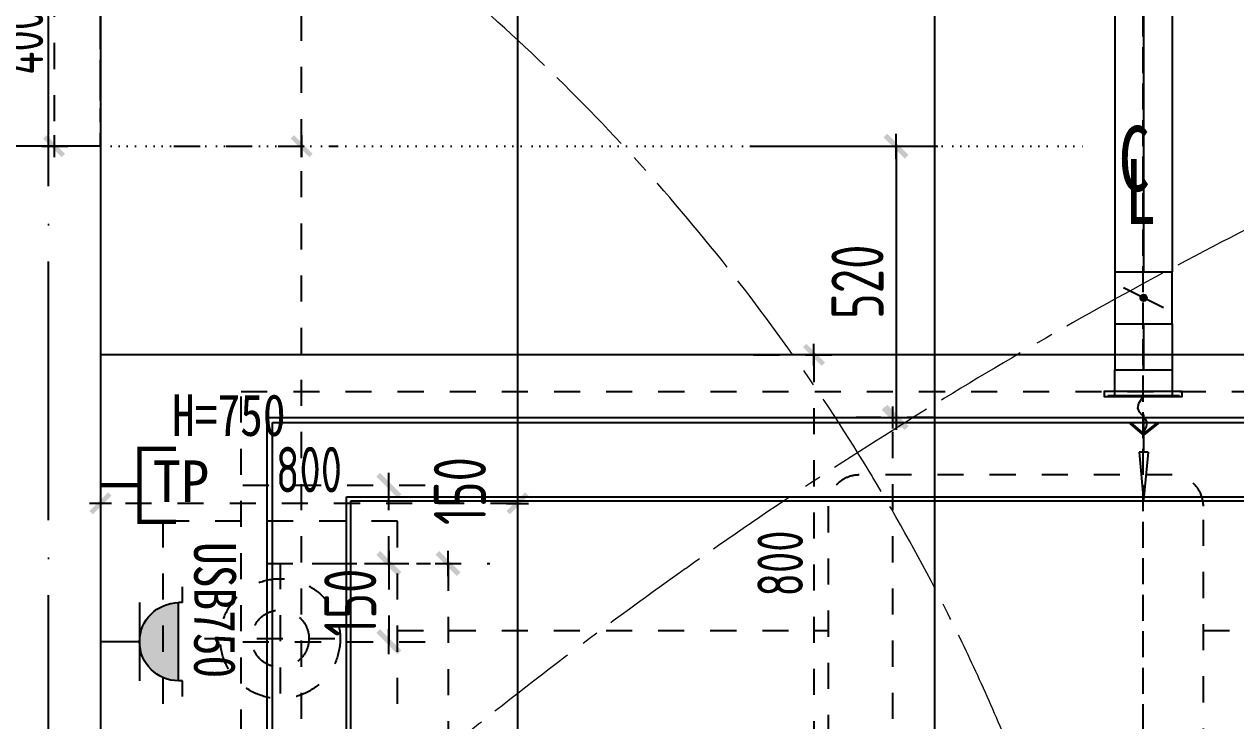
# Model space of a CAD drawing. Extents: x 133656 to 214778, y 12424 to 51506.
# Drawn here: x 162550 to 164874, y 17798 to 19133 of the extents above; entities that cross this region are included whole.
import ezdxf

# ---------------------------------------------------------------- set-up
doc = ezdxf.new("R2010")
doc.units = 0
doc.header["$MEASUREMENT"] = 0
for name, pattern in [('CENTER2', [1.125, 0.75, -0.125, 0.125, -0.125]), ('DASH', [0.35, 0.25, -0.1]), ('图案填充', [66.863653, 0, -20.558844, 0, -15.145704, 0, -15.145704, 0, -16.013401]), ('家具立面虚线', [93.035549, 25.891757, -20.481609, 26.180266, -20.481917]), ('家具虚线平面', [100, 50, -50]), ('索引', [26.102844, 8.811668, -1.657301, 1.657301, -1.850304, 8.811668, -1.657301, 1.657301]), ('轴线', [1279.947105, 991.697132, -142.311249, 0, -145.938724])]:
    doc.linetypes.add(name, pattern=pattern)
doc.layers.get('Defpoints').update_dxf_attribs({"color": 8})
for name, color, linetype in [('A2.土建梁', 175, 'Continuous'), ('A31.土建轴线', 251, 'Continuous'), ('B6.新建墙体定位', 203, 'Continuous'), ('E1.地面-(平面图)', 136, 'Continuous'), ('E7.地面_尺寸', 50, 'Continuous'), ('F1.家具层', 51, 'Continuous'), ('G1.天花造型', 30, 'Continuous'), ('G2.天花造型尺寸', 144, 'Continuous'), ('G3.天花灯具', 52, 'Continuous'), ('G5.天花看线', 152, 'Continuous'), ('H3.顶面烟感', 102, 'Continuous'), ('K2.强电插座', 132, 'Continuous'), ('K3.弱电插座', 136, 'Continuous'), ('WALL', 6, 'Continuous'), ('暖-风-平面图-新风-中心线', 5, 'CENTER2'), ('暖-风-平面图-新风-端线', 2, 'ByLayer'), ('暖-风-平面图-新风-阀门', 7, 'ByLayer'), ('暖-风-平面图-新风-风管', 3, 'ByLayer'), ('暖-风-平面图-送风-风口', 7, 'ByLayer')]:
    doc.layers.add(name, color=color, linetype=linetype)
doc.layers.add('灯具连线', color=30, linetype='Continuous', lineweight=13)
doc.styles.add('宋体', font='')
doc.styles.add('标注数字', font='dim.shx', dxfattribs={"width": 0.8})
doc.styles.add('标题文字', font='')
doc.styles.get('宋体').set_extended_font_data('SimSun')
doc.styles.get('标题文字').set_extended_font_data('SimSun')
doc.dimstyles.new('设计2017', dxfattribs={"dimscale": 100, "dimtxt": 2.5, "dimasz": 0.06, "dimexe": 2, "dimexo": 2.5, "dimgap": 0.6, "dimtad": 1, "dimdec": 0, "dimrnd": 5, "dimzin": 0, "dimdsep": 46, "dimtxsty": '标注数字', "dimblk": 'HBA_DIMENSION_TICK', "dimcen": 0.125, "dimclrd": 44, "dimclre": 44, "dimclrt": 50, "dimadec": 0, "dimazin": 0, "dimtfac": 1, "dimtdec": 0, "dimtix": 1, "dimtmove": 0, "dimatfit": 3, "dimldrblk": 'HBA_Leader_Arrow', "dimfxl": 7, "dimfxlon": 1, "dimtvp": 1, "dimtolj": 1, "dimtzin": 0, "dimarcsym": 0})

# ---------------------------------------------------------------- blocks, each defined once
blk = doc.blocks.new('A$C70172C44')
at = {"linetype": '家具虚线平面'}
for p, q in [((315, 3221.6, 0), (315, 2931.6, 0)), ((540, 3092.4, 0), (1365.8, 3092.4, 0)), ((2085.8, 3092.4, 0), (2599.2, 3092.4, 0)), ((170, 3076.6, 0), (460, 3076.6, 0))]:
    blk.add_line(p, q, dxfattribs=at)
at = {"linetype": '家具虚线平面', "elevation": 0}
blk.add_lwpolyline([(1425.8, 2794.4), (2025.8, 2794.4, 0.414214), (2085.8, 2854.4), (2085.8, 3330.4, 0.414214), (2025.8, 3390.4), (1425.8, 3390.4, 0.414214), (1365.8, 3330.4), (1365.8, 2854.4, 0.414214)], format="xyb", close=True, dxfattribs=at)
blk.add_lwpolyline([(540, 3301.6), (90, 3301.6), (90, 2851.6), (540, 2851.6)], close=True, dxfattribs=at)
at = {"linetype": '家具虚线平面'}
for radius in [115, 55]:
    blk.add_circle((315, 3076.6, 0), radius, dxfattribs=at)
blk = doc.blocks.new('rg')
at = {"layer": 'K3.弱电插座', "const_width": 8.33}
for points in [[(145, -70), (75, -70), (75, 70), (145, 70)], [(75, 0), (0, 0)]]:
    blk.add_lwpolyline(points, dxfattribs=at)
at = {"layer": 'K3.弱电插座', "style": '宋体'}
for p in [(90.1, -40.2, 0), (296.1, -40.2, 0)]:
    blk.add_attdef('REF.', p, '', height=80, dxfattribs=at)
blk = doc.blocks.new('HBA_DIMENSION_TICK')
at = {"color": 0, "linetype": 'ByBlock'}
for p, q in [((-10, 0), (0, 0)), ((0, 0), (10, 0))]:
    blk.add_line(p, q, dxfattribs=at)
at = {"color": 50, "linetype": 'ByBlock'}
blk.add_solid([(-10, -7), (-7, -10), (7, 10), (10, 7)], dxfattribs=at)
blk = doc.blocks.new('*D91')
at = {"layer": 'Defpoints', "color": 0, "linetype": '家具虚线平面', "transparency": 16777216}
for p in [(162696.1, 19273.1), (161696.1, 18899.6), (162696.1, 18899.6)]:
    blk.add_point(p, dxfattribs=at)
at = {"layer": 'K2.强电插座', "color": 44, "linetype": '家具虚线平面', "lineweight": -2, "transparency": 16777216}
for p, q in [((161696.1, 18999.6), (161696.1, 19353.1)), ((162696.1, 18999.6), (162696.1, 19353.1)), ((161698.5, 19273.1), (162693.7, 19273.1))]:
    blk.add_line(p, q, dxfattribs=at)
at = {"layer": 'K2.强电插座', "color": 44, "linetype": '家具虚线平面', "lineweight": -2, "transparency": 16777216, "xscale": 2.4, "yscale": 2.4, "zscale": 2.4, "rotation": 180}
blk.add_blockref('HBA_DIMENSION_TICK', (161696.1, 19273.1), dxfattribs=at)
at = {"layer": 'K2.强电插座', "color": 44, "linetype": '家具虚线平面', "lineweight": -2, "transparency": 16777216, "xscale": 2.4, "yscale": 2.4, "zscale": 2.4}
blk.add_blockref('HBA_DIMENSION_TICK', (162696.1, 19273.1), dxfattribs=at)
at = {"layer": 'K2.强电插座', "color": 50, "linetype": '家具虚线平面', "transparency": 16777216, "insert": (162196.1, 19347.1), "char_height": 100, "attachment_point": 5, "style": '标注数字'}
blk.add_mtext('\\A1;1000', dxfattribs=at)
blk = doc.blocks.new('HBA_Leader_Arrow')
at = {"color": 0, "linetype": 'ByBlock', "ltscale": 0.5}
blk.add_line((3.5, 0), (-10, 0), dxfattribs=at)
for points in [[(-10.99, 11.28), (-6.57, 14.38), (-0.55, 0), (3.5, 0)], [(-10.99, -11.28), (-6.57, -14.38), (-0.55, 0), (3.5, 0)]]:
    blk.add_solid(points, dxfattribs=at)
blk = doc.blocks.new('不间断电源')
h = blk.add_hatch(color=8)
h.dxf.hatch_style = 1
h.paths.add_polyline_path([(-70.3, 140.6, 1), (70.3, 140.6)])
for p, q in [((-98.4, 147.7), (-70.3, 147.7)), ((-70.3, 147.7), (-70.3, 140.6)), ((-70.3, 140.6), (70.3, 140.6)), ((70.3, 147.7), (70.3, 140.6)), ((70.3, 147.7), (98.4, 147.7)), ((70.3, 70.3), (-70.3, 70.3)), ((0, 70.3), (0, 0))]:
    blk.add_line(p, q)
blk.add_arc((0, 140.6), 70.3, 180, 0)
at = {"color": 1, "style": '标题文字'}
blk.add_attdef('REF.', (86, 32.6), '', height=70.9, dxfattribs=at)
blk = doc.blocks.new('*D124')
at = {"layer": 'Defpoints', "color": 0, "linetype": '家具虚线平面', "transparency": 16777216}
for p in [(163037.9, 18099.6), (162696.1, 16699.6), (163362.8, 16699.6)]:
    blk.add_point(p, dxfattribs=at)
at = {"layer": 'K2.强电插座', "color": 44, "linetype": '家具虚线平面', "lineweight": -2, "transparency": 16777216}
for p, q in [((163137.9, 18099.6), (163442.8, 18099.6)), ((163362.8, 18097.2), (163362.8, 16702)), ((163082.8, 16699.6), (163442.8, 16699.6))]:
    blk.add_line(p, q, dxfattribs=at)
at = {"layer": 'K2.强电插座', "color": 44, "linetype": '家具虚线平面', "lineweight": -2, "transparency": 16777216, "xscale": 2.4, "yscale": 2.4, "zscale": 2.4}
for p, rotation in [((163362.8, 18099.6), 90), ((163362.8, 16699.6), 270)]:
    blk.add_blockref('HBA_DIMENSION_TICK', p, dxfattribs=dict(at, rotation=rotation))
at = {"layer": 'K2.强电插座', "color": 50, "linetype": '家具虚线平面', "transparency": 16777216, "insert": (163288.8, 17399.6), "char_height": 100, "attachment_point": 5, "rotation": 90, "style": '标注数字'}
blk.add_mtext('\\A1;1400', dxfattribs=at)
blk = doc.blocks.new('*D128')
at = {"layer": 'Defpoints', "color": 0, "linetype": '家具虚线平面', "transparency": 16777216}
for p in [(162645.2, 18249.6, 0), (163249.2, 18249.6), (162915, 18099.6, 0)]:
    blk.add_point(p, dxfattribs=at)
at = {"layer": 'K2.强电插座', "color": 44, "linetype": '家具虚线平面', "lineweight": -2, "transparency": 16777216}
for p, q in [((162969.2, 18249.6), (163329.2, 18249.6)), ((163249.2, 18102), (163249.2, 18247.2)), ((163015, 18099.6), (163329.2, 18099.6))]:
    blk.add_line(p, q, dxfattribs=at)
at = {"layer": 'K2.强电插座', "color": 44, "linetype": '家具虚线平面', "lineweight": -2, "transparency": 16777216, "xscale": 2.4, "yscale": 2.4, "zscale": 2.4}
for p, rotation in [((163249.2, 18249.6), 90), ((163249.2, 18099.6), 270)]:
    blk.add_blockref('HBA_DIMENSION_TICK', p, dxfattribs=dict(at, rotation=rotation))
at = {"layer": 'K2.强电插座', "color": 50, "linetype": '家具虚线平面', "transparency": 16777216, "insert": (163385.5, 18238.4), "char_height": 100, "attachment_point": 5, "rotation": 90, "style": '标注数字'}
blk.add_mtext('\\A1;150', dxfattribs=at)
blk = doc.blocks.new('*D247')
at = {"layer": 'Defpoints', "color": 0, "transparency": 16777216}
for p in [(163825.4, 18899.6), (163825.4, 18379.6), (164222.2, 18379.6)]:
    blk.add_point(p, dxfattribs=at)
at = {"layer": 'G2.天花造型尺寸', "color": 44, "lineweight": -2, "transparency": 16777216}
for p, q in [((163942.2, 18899.6), (164302.2, 18899.6)), ((164222.2, 18897.2), (164222.2, 18382)), ((163942.2, 18379.6), (164302.2, 18379.6))]:
    blk.add_line(p, q, dxfattribs=at)
at = {"layer": 'G2.天花造型尺寸', "color": 44, "lineweight": -2, "transparency": 16777216, "xscale": 2.4, "yscale": 2.4, "zscale": 2.4}
for p, rotation in [((164222.2, 18899.6), 90), ((164222.2, 18379.6), 270)]:
    blk.add_blockref('HBA_DIMENSION_TICK', p, dxfattribs=dict(at, rotation=rotation))
at = {"layer": 'G2.天花造型尺寸', "color": 50, "transparency": 16777216, "insert": (164148.2, 18639.6), "char_height": 100, "attachment_point": 5, "rotation": 90, "style": '标注数字'}
blk.add_mtext('\\A1;520', dxfattribs=at)
blk = doc.blocks.new('*D276')
at = {"layer": 'Defpoints', "color": 0, "linetype": '家具虚线平面', "transparency": 16777216}
for p in [(163861.2, 18499.6), (163861.2, 17699.6), (164064.7, 17699.6)]:
    blk.add_point(p, dxfattribs=at)
at = {"layer": 'E7.地面_尺寸', "color": 44, "linetype": '家具虚线平面', "lineweight": -2, "transparency": 16777216}
for p, q in [((163948.7, 18499.6), (164134.7, 18499.6)), ((164064.7, 18497.5), (164064.7, 17701.7)), ((163948.7, 17699.6), (164134.7, 17699.6))]:
    blk.add_line(p, q, dxfattribs=at)
at = {"layer": 'E7.地面_尺寸', "color": 44, "linetype": '家具虚线平面', "lineweight": -2, "transparency": 16777216, "xscale": 2.1, "yscale": 2.1, "zscale": 2.1}
for p, rotation in [((164064.7, 18499.6), 90), ((164064.7, 17699.6), 270)]:
    blk.add_blockref('HBA_DIMENSION_TICK', p, dxfattribs=dict(at, rotation=rotation))
at = {"layer": 'E7.地面_尺寸', "color": 50, "linetype": '家具虚线平面', "transparency": 16777216, "insert": (164000, 18099.6), "char_height": 87.5, "attachment_point": 5, "rotation": 90, "style": '标注数字'}
blk.add_mtext('\\A1;800', dxfattribs=at)
blk = doc.blocks.new('xfk')
at = {"const_width": 6}
blk.add_lwpolyline([(28.9, 60.4), (0.9, 82.5), (-24.9, 60.4)], dxfattribs=at)
blk.add_lwpolyline([(-0.6, 80.6), (6.7, 68.3), (7.5, 59.1), (4, 52), (-1.6, 45.8), (-7, 39.6), (-10, 32.3), (-8.4, 22.8), (0, 10)])
blk.add_lwpolyline([(75, 0), (-75, 0), (-75, 10), (75, 10)], close=True)
blk = doc.blocks.new('*D331')
at = {"layer": 'Defpoints', "color": 0, "linetype": '家具虚线平面', "transparency": 16777216}
for p in [(162396.1, 19299.6), (162396.1, 18899.6), (162607.2, 18899.6)]:
    blk.add_point(p, dxfattribs=at)
at = {"layer": 'E7.地面_尺寸', "color": 44, "linetype": '家具虚线平面', "lineweight": -2, "transparency": 16777216}
for p, q in [((162483.6, 19299.6), (162677.2, 19299.6)), ((162607.2, 19297.5), (162607.2, 18901.7)), ((162483.6, 18899.6), (162677.2, 18899.6))]:
    blk.add_line(p, q, dxfattribs=at)
at = {"layer": 'E7.地面_尺寸', "color": 44, "linetype": '家具虚线平面', "lineweight": -2, "transparency": 16777216, "xscale": 2.1, "yscale": 2.1, "zscale": 2.1}
for p, rotation in [((162607.2, 19299.6), 90), ((162607.2, 18899.6), 270)]:
    blk.add_blockref('HBA_DIMENSION_TICK', p, dxfattribs=dict(at, rotation=rotation))
at = {"layer": 'E7.地面_尺寸', "color": 50, "linetype": '家具虚线平面', "transparency": 16777216, "insert": (162542.5, 19099.6), "char_height": 87.5, "attachment_point": 5, "rotation": 90, "style": '标注数字'}
blk.add_mtext('\\A1;400', dxfattribs=at)
blk = doc.blocks.new('*D332')
at = {"layer": 'Defpoints', "color": 0, "linetype": '家具虚线平面', "transparency": 16777216}
for p in [(162696.1, 18499.6), (163496.1, 18499.6), (162696.1, 18214.8)]:
    blk.add_point(p, dxfattribs=at)
at = {"layer": 'E7.地面_尺寸', "color": 44, "linetype": '家具虚线平面', "lineweight": -2, "transparency": 16777216}
for p, q in [((162696.1, 18412.1), (162696.1, 18144.8)), ((163496.1, 18412.1), (163496.1, 18144.8)), ((163494, 18214.8), (162698.2, 18214.8))]:
    blk.add_line(p, q, dxfattribs=at)
at = {"layer": 'E7.地面_尺寸', "color": 44, "linetype": '家具虚线平面', "lineweight": -2, "transparency": 16777216, "xscale": 2.1, "yscale": 2.1, "zscale": 2.1, "rotation": 180}
blk.add_blockref('HBA_DIMENSION_TICK', (162696.1, 18214.8), dxfattribs=at)
at = {"layer": 'E7.地面_尺寸', "color": 44, "linetype": '家具虚线平面', "lineweight": -2, "transparency": 16777216, "xscale": 2.1, "yscale": 2.1, "zscale": 2.1}
blk.add_blockref('HBA_DIMENSION_TICK', (163496.1, 18214.8), dxfattribs=at)
at = {"layer": 'E7.地面_尺寸', "color": 50, "linetype": '家具虚线平面', "transparency": 16777216, "insert": (163096.1, 18279.5), "char_height": 87.5, "attachment_point": 5, "style": '标注数字'}
blk.add_mtext('\\A1;800', dxfattribs=at)
blk = doc.blocks.new('*D415')
at = {"layer": 'B6.新建墙体定位', "color": 44, "linetype": '家具虚线平面', "lineweight": -2, "transparency": 16777216}
for p, q in [((162837, 18899.6), (163152, 18899.6)), ((163082, 14501.7), (163082, 18897.5)), ((162878.7, 14499.6), (163152, 14499.6))]:
    blk.add_line(p, q, dxfattribs=at)
at = {"layer": 'Defpoints', "color": 0, "linetype": '家具虚线平面', "transparency": 16777216}
for p in [(162591, 18899.6), (163082, 18899.6), (162791.2, 14499.6)]:
    blk.add_point(p, dxfattribs=at)
at = {"layer": 'B6.新建墙体定位', "color": 44, "linetype": '家具虚线平面', "lineweight": -2, "transparency": 16777216, "xscale": 2.1, "yscale": 2.1, "zscale": 2.1}
for p, rotation in [((163082, 18899.6), 90), ((163082, 14499.6), 270)]:
    blk.add_blockref('HBA_DIMENSION_TICK', p, dxfattribs=dict(at, rotation=rotation))
at = {"layer": 'B6.新建墙体定位', "color": 50, "linetype": '家具虚线平面', "transparency": 16777216, "insert": (163017.2, 16699.6), "char_height": 87.5, "attachment_point": 5, "rotation": 90, "style": '标注数字'}
blk.add_mtext('\\A1;4400', dxfattribs=at)
blk = doc.blocks.new('*D416')
at = {"layer": 'B6.新建墙体定位', "color": 44, "linetype": '家具虚线平面', "lineweight": -2, "transparency": 16777216}
for p, q in [((162837, 20099.6), (163152, 20099.6)), ((163082, 18901.7), (163082, 20097.5)), ((162837, 18899.6), (163152, 18899.6))]:
    blk.add_line(p, q, dxfattribs=at)
at = {"layer": 'Defpoints', "color": 0, "linetype": '家具虚线平面', "transparency": 16777216}
for p in [(162591, 20099.6), (163082, 20099.6), (162591, 18899.6)]:
    blk.add_point(p, dxfattribs=at)
at = {"layer": 'B6.新建墙体定位', "color": 44, "linetype": '家具虚线平面', "lineweight": -2, "transparency": 16777216, "xscale": 2.1, "yscale": 2.1, "zscale": 2.1}
for p, rotation in [((163082, 20099.6), 90), ((163082, 18899.6), 270)]:
    blk.add_blockref('HBA_DIMENSION_TICK', p, dxfattribs=dict(at, rotation=rotation))
at = {"layer": 'B6.新建墙体定位', "color": 50, "linetype": '家具虚线平面', "transparency": 16777216, "insert": (163017.2, 19499.6), "char_height": 87.5, "attachment_point": 5, "rotation": 90, "style": '标注数字'}
blk.add_mtext('\\A1;1200', dxfattribs=at)
blk = doc.blocks.new('*D566')
at = {"layer": 'Defpoints', "color": 0, "linetype": '家具虚线平面', "transparency": 16777216}
for p in [(164215.7, 18379.6), (164380.8, 18379.6), (164380.8, 16699.6)]:
    blk.add_point(p, dxfattribs=at)
at = {"layer": 'H3.顶面烟感', "color": 44, "linetype": '家具虚线平面', "lineweight": -2, "transparency": 16777216}
for p, q in [((164293.3, 18379.6), (164145.7, 18379.6)), ((164215.7, 16701.7), (164215.7, 18377.5)), ((164293.3, 16699.6), (164145.7, 16699.6))]:
    blk.add_line(p, q, dxfattribs=at)
at = {"layer": 'H3.顶面烟感', "color": 44, "linetype": '家具虚线平面', "lineweight": -2, "transparency": 16777216, "xscale": 2.1, "yscale": 2.1, "zscale": 2.1}
for p, rotation in [((164215.7, 18379.6), 90), ((164215.7, 16699.6), 270)]:
    blk.add_blockref('HBA_DIMENSION_TICK', p, dxfattribs=dict(at, rotation=rotation))
at = {"layer": 'H3.顶面烟感', "color": 50, "linetype": '家具虚线平面', "transparency": 16777216, "insert": (164151, 17539.6), "char_height": 87.5, "attachment_point": 5, "rotation": 90, "style": '标注数字'}
blk.add_mtext('\\A1;1680', dxfattribs=at)
blk = doc.blocks.new('*D574')
at = {"layer": 'Defpoints', "color": 0, "linetype": '家具虚线平面', "transparency": 16777216}
for p in [(163002.3, 18099.6, 0), (162732.5, 17949.6, 0), (163249.2, 17949.6)]:
    blk.add_point(p, dxfattribs=at)
at = {"layer": 'K2.强电插座', "color": 44, "linetype": '家具虚线平面', "lineweight": -2, "transparency": 16777216}
for p, q in [((163249.2, 18102), (163249.2, 18104.4)), ((163102.3, 18099.6), (163329.2, 18099.6)), ((163249.2, 18099.6), (163249.2, 17949.6)), ((162969.2, 17949.6), (163329.2, 17949.6)), ((163249.2, 17947.2), (163249.2, 17944.8))]:
    blk.add_line(p, q, dxfattribs=at)
at = {"layer": 'K2.强电插座', "color": 44, "linetype": '家具虚线平面', "lineweight": -2, "transparency": 16777216, "xscale": 2.4, "yscale": 2.4, "zscale": 2.4}
for p, rotation in [((163249.2, 18099.6), 270), ((163249.2, 17949.6), 90)]:
    blk.add_blockref('HBA_DIMENSION_TICK', p, dxfattribs=dict(at, rotation=rotation))
at = {"layer": 'K2.强电插座', "color": 50, "linetype": '家具虚线平面', "transparency": 16777216, "insert": (163175.2, 18024.6), "char_height": 100, "attachment_point": 5, "rotation": 90, "style": '标注数字'}
blk.add_mtext('\\A1;150', dxfattribs=at)
blk = doc.blocks.new('*D599')
at = {"layer": 'B6.新建墙体定位', "color": 44, "linetype": '家具虚线平面', "lineweight": -2, "transparency": 16777216}
for p, q in [((159596.1, 18987.1), (159596.1, 19300.1)), ((162696.1, 18987.1), (162696.1, 19300.1)), ((162694, 19230.1), (159598.2, 19230.1))]:
    blk.add_line(p, q, dxfattribs=at)
at = {"layer": 'Defpoints', "color": 0, "linetype": '家具虚线平面', "transparency": 16777216}
for p in [(159596.1, 19230.1), (159596.1, 18899.6), (162696.1, 18899.6)]:
    blk.add_point(p, dxfattribs=at)
at = {"layer": 'B6.新建墙体定位', "color": 44, "linetype": '家具虚线平面', "lineweight": -2, "transparency": 16777216, "xscale": 2.1, "yscale": 2.1, "zscale": 2.1, "rotation": 180}
blk.add_blockref('HBA_DIMENSION_TICK', (159596.1, 19230.1), dxfattribs=at)
at = {"layer": 'B6.新建墙体定位', "color": 44, "linetype": '家具虚线平面', "lineweight": -2, "transparency": 16777216, "xscale": 2.1, "yscale": 2.1, "zscale": 2.1}
blk.add_blockref('HBA_DIMENSION_TICK', (162696.1, 19230.1), dxfattribs=at)
at = {"layer": 'B6.新建墙体定位', "color": 50, "linetype": '家具虚线平面', "transparency": 16777216, "insert": (161146.1, 19294.9), "char_height": 87.5, "attachment_point": 5, "style": '标注数字'}
blk.add_mtext('\\A1;3100', dxfattribs=at)
blk = doc.blocks.new('*U619')
at = {"color": 0, "linetype": 'ByBlock', "lineweight": -2}
for p, q in [((150, 250), (-150, 250)), ((-150, -250), (-150, 250)), ((150, -250), (150, 250)), ((-150, -250), (150, -250))]:
    blk.add_line(p, q, dxfattribs=at)
blk = doc.blocks.new('*U620')
at = {"color": 0, "linetype": 'ByBlock', "lineweight": -2}
blk.add_line((87.5, 175), (-87.5, -175), dxfattribs=at)
for major_axis, start_param, end_param in [((19.6, 19.6), 5.497787143782038, 11.78097245096162), ((-13.3, 13.3), 3.9269908, 10.2101761), ((9.49, 9.49), 5.497787143782024, 11.78097245096161)]:
    blk.add_ellipse((0, 0), major_axis=major_axis, ratio=1, start_param=start_param, end_param=end_param, dxfattribs=at)
blk = doc.blocks.new('*U615')
at = {"color": 0}
for p, q in [((0, -200), (0, 200)), ((0, 200), (99.9, 200)), ((99.9, -200), (0, -200))]:
    blk.add_line(p, q, dxfattribs=at)
blk = doc.blocks.new('*U616')
at = {"color": 0}
blk.add_line((0, 0), (-100, 0), dxfattribs=at)
blk = doc.blocks.new('*U617')
at = {"color": 0}
blk.add_line((99.9, 250), (99.9, -250), dxfattribs=at)
blk = doc.blocks.new('*U618')
at = {"color": 0}
for p, q in [((171.6, 0), (315.1, 0)), ((315.1, 31.5), (315.1, -31.5)), ((315.1, 31.5), (500, 0)), ((315.1, -31.5), (500, 0))]:
    blk.add_line(p, q, dxfattribs=at)
blk = doc.blocks.new('新风口')
at = {"color": 0, "linetype": 'ByBlock', "lineweight": -2}
for p, q in [((6712.5, 827.7), (6712.5, 727.7)), ((6712.5, 827.7), (6822.5, 827.7)), ((6712.5, 827.7), (6712.5, 727.7)), ((6712.5, 827.7), (6822.5, 827.7)), ((6712.5, 827.7), (6712.5, 727.7)), ((6712.5, 827.7), (6822.5, 827.7)), ((6822.5, 727.7), (6822.5, 827.7)), ((6822.5, 727.7), (6822.5, 827.7)), ((6822.5, 727.7), (6822.5, 827.7)), ((6806, 758.4), (6729, 796.9)), ((6806, 758.4), (6729, 796.9)), ((6806, 758.4), (6729, 796.9)), ((6712.5, 727.7), (6822.5, 727.7)), ((6712.5, 727.7), (6822.5, 727.7)), ((6712.5, 727.7), (6822.5, 727.7))]:
    blk.add_line(p, q, dxfattribs=at)
at = {"color": 0}
for p, q in [((6767.5, 639.7), (6767.5, 689.7)), ((6767.5, 639.7), (6767.5, 689.7)), ((6767.5, 639.7), (6767.5, 689.7)), ((6712.5, 639.7), (6822.5, 639.7)), ((6712.5, 589.7), (6712.5, 639.7)), ((6712.5, 639.7), (6822.5, 639.7)), ((6712.5, 589.7), (6712.5, 639.7)), ((6712.5, 639.7), (6822.5, 639.7)), ((6712.5, 589.7), (6712.5, 639.7)), ((6822.5, 639.7), (6822.5, 589.7)), ((6822.5, 639.7), (6822.5, 589.7)), ((6822.5, 639.7), (6822.5, 589.7)), ((6836.2, 589.7), (6698.7, 589.7)), ((6836.2, 589.7), (6698.7, 589.7)), ((6836.2, 589.7), (6698.7, 589.7)), ((6767.5, 553.8), (6767.5, 482)), ((6767.5, 553.8), (6767.5, 482)), ((6767.5, 553.8), (6767.5, 482)), ((6776.2, 482), (6758.8, 482)), ((6758.8, 482), (6767.5, 389.5)), ((6776.2, 482), (6758.8, 482)), ((6758.8, 482), (6767.5, 389.5)), ((6776.2, 482), (6758.8, 482)), ((6758.8, 482), (6767.5, 389.5)), ((6776.2, 482), (6767.5, 389.5)), ((6776.2, 482), (6767.5, 389.5)), ((6776.2, 482), (6767.5, 389.5))]:
    blk.add_line(p, q, dxfattribs=at)
at = {"color": 0, "linetype": 'ByBlock', "lineweight": -2}
for major_axis, start_param, end_param in [((-4.31, 4.31), 3.141593, 9.424778), ((-4.31, 4.31), 3.141593, 9.424778), ((-4.31, 4.31), 3.141593, 9.424778), ((2.92, 2.92), 1.570796326794936, 7.853981633974522), ((2.92, 2.92), 1.570796326794936, 7.853981633974522), ((2.92, 2.92), 1.570796326794936, 7.853981633974522), ((-2.09, 2.09), 3.141593, 9.424778), ((-2.09, 2.09), 3.141593, 9.424778), ((-2.09, 2.09), 3.141593, 9.424778)]:
    blk.add_ellipse((6767.5, 777.7), major_axis=major_axis, ratio=1, start_param=start_param, end_param=end_param, dxfattribs=at)
at = {"layer": '暖-风-平面图-新风-中心线'}
for points in [[(6767.5, 1407.9), (6767.5, 827.7)], [(6767.5, 727.7), (6767.5, 639.7)]]:
    blk.add_lwpolyline(points, dxfattribs=at)
at = {"layer": '暖-风-平面图-新风-端线'}
blk.add_lwpolyline([(6712.5, 639.7), (6822.5, 639.7)], dxfattribs=at)
at = {"layer": '暖-风-平面图-新风-风管'}
for points in [[(6712.5, 1407.9), (6712.5, 827.7)], [(6822.5, 1407.9), (6822.5, 827.7)], [(6712.5, 727.7), (6712.5, 639.7)], [(6822.5, 727.7), (6822.5, 639.7)]]:
    blk.add_lwpolyline(points, dxfattribs=at)
at = {"layer": '暖-风-平面图-送风-风口'}
blk.add_point((6767.5, 639.7), dxfattribs=at)
at = {"layer": '暖-风-平面图-新风-阀门', "yscale": 0.22, "rotation": 270.0000000000009}
for name, xscale in [('*U619', 0.3333333333333333), ('*U620', 0.22)]:
    blk.add_blockref(name, (6767.5, 777.7), dxfattribs=dict(at, xscale=xscale))
at = {"layer": '暖-风-平面图-送风-风口', "xscale": 0.5003221452646128, "yscale": 0.275, "rotation": 270}
for name in ['*U616', '*U615', '*U617', '*U618']:
    blk.add_blockref(name, (6767.5, 639.7), dxfattribs=at)

msp = doc.modelspace()

# ---------------------------------------------------------------- hatches: boundary and pattern name
at = {"layer": 'E1.地面-(平面图)'}
h = msp.add_hatch(dxfattribs=at)
h.set_pattern_fill('_USER', color=256, scale=800, double=1, pattern_type=0)
h.set_pattern_definition([(0, (166696.1, 19299.6), (0, 800), []), (90, (166696.1, 19299.6), (-800, 5e-14), [])])
h.paths.add_polyline_path([(165596.1, 23099.6), (162696.1, 23099.6), (162696.1, 20099.6), (159596.1, 20099.6), (159596.1, 18899.6), (162696.1, 18899.6), (162696.1, 14499.6), (163156.1, 14499.6), (163156.1, 14519.6), (166236.1, 14519.6), (166236.1, 14499.6), (166696.1, 14499.6), (166696.1, 14699.6), (166671.1, 14704.6), (166671.1, 17694.6), (166666.1, 17694.6), (166666.1, 18487.1), (166671.1, 18489.6), (166671.1, 18639.6), (166696.1, 18899.6), (167246.1, 18899.6), (167246.1, 20099.6), (165596.1, 20099.6)])

# ---------------------------------------------------------------- linework, layer by layer
at = {"layer": 'A2.土建梁', "linetype": '家具立面虚线'}
msp.add_line((162696.1, 18899.6), (162696.1, 20099.6), dxfattribs=at)
at = {"layer": 'A31.土建轴线', "linetype": '轴线', "ltscale": 0.5}
msp.add_line((162596.1, 13702.3), (162596.1, 25778.7), dxfattribs=at)
at = {"layer": 'G1.天花造型'}
msp.add_lwpolyline([(163016.1, 18379.6), (166376.1, 18379.6), (166376.1, 15019.6), (163016.1, 15019.6)], close=True, dxfattribs=at)
at = {"layer": 'G2.天花造型尺寸', "linetype": '图案填充'}
msp.add_line((162696.1, 18899.6), (164592.4, 18899.6), dxfattribs=at)
at = {"layer": 'G3.天花灯具', "linetype": '家具虚线平面'}
msp.add_lwpolyline([(162966.1, 18429.6), (166426.1, 18429.6), (166426.1, 14969.6), (162966.1, 14969.6)], close=True, dxfattribs=at)
at = {"layer": 'G5.天花看线', "linetype": 'ByBlock'}
for points in [[(163026.1, 18369.6), (166366.1, 18369.6), (166366.1, 15029.6), (163026.1, 15029.6)], [(163168.1, 18227.6), (166224.1, 18227.6), (166224.1, 15171.6), (163168.1, 15171.6)], [(163176.1, 18219.6), (166216.1, 18219.6), (166216.1, 15179.6), (163176.1, 15179.6)]]:
    msp.add_lwpolyline(points, close=True, dxfattribs=at)
at = {"layer": 'H3.顶面烟感', "linetype": 'DASH', "ltscale": 200}
msp.add_line((164696.1, 15959.7), (164696.1, 19800.8), dxfattribs=at)
at = {"layer": 'WALL'}
for q in [(160696.1, 18899.6), (162696.1, 14799.6)]:
    msp.add_line((162696.1, 18899.6), q, dxfattribs=at)
at = {"layer": '灯具连线', "linetype": '索引', "ltscale": 20}
for centre, radius, start, end in [((160863.1, 16267.2), 3869.8, 7.908, 74.9304), ((168856.4, 10972.8), 8719.6, 101.28282, 133.48281), ((168501.9, 15776.2), 3941, 110.0559, 164.9487)]:
    msp.add_arc(centre, radius, start, end, dxfattribs=at)

# ---------------------------------------------------------------- block references
at = {"layer": 'F1.家具层', "extrusion": (0, 0, -1), "xscale": -1, "zscale": -1}
msp.add_blockref('A$C70172C44', (-162725.9, 14878.9), dxfattribs=at)
at = {"layer": 'H3.顶面烟感'}
msp.add_blockref('新风口', (157929.5, 17831.2), dxfattribs=at)
at = {"layer": 'H3.顶面烟感', "linetype": 'DASH', "ltscale": 200, "xscale": -1, "rotation": 180}
msp.add_blockref('xfk', (164696.1, 18429.6), dxfattribs=at)
at = {"layer": 'K2.强电插座'}
ref = msp.add_blockref('不间断电源', (162696.1, 17949.6, 0), dxfattribs=dict(at, xscale=-1.066666666666561, yscale=1.066666666666561, zscale=1.066666666666561, rotation=269.9999999704823))
ref.add_attrib('REF.', 'USB750', (162875.9, 18140.8, 0), dxfattribs={"layer": '0', "color": 1, "height": 80, "rotation": 270, "style": '标题文字', "width": 0.8})
at = {"layer": 'K3.弱电插座'}
ref = msp.add_blockref('rg', (162696.1, 18249.6, 0), dxfattribs=dict(at, xscale=-1, rotation=180))
ref.add_attrib('REF.', 'TP', (162796.1, 18217.3, 0), dxfattribs={"height": 80, "style": '宋体'})
ref.add_attrib('REF.', 'H=750', (162833.5, 18344.2, 0), dxfattribs={"height": 80, "style": '宋体', "width": 0.8})

# ---------------------------------------------------------------- texts
at = {"layer": 'H3.顶面烟感', "linetype": 'DASH', "ltscale": 200, "style": '宋体', "width": 0.7}
for s, p in [('C', (164649.3, 18813.5)), ('L', (164661.1, 18750.3))]:
    msp.add_text(s, height=125, dxfattribs=at).set_placement(p)

# ---------------------------------------------------------------- dimensions: what is measured, and where the dimension line sits
at = {"layer": 'B6.新建墙体定位', "linetype": '家具虚线平面'}
for base, p1, p2, picture, middle in [((163082, 20099.6), (162591, 18899.6), (162591, 20099.6), '*D416', (163017.2, 19499.6)), ((163082, 18899.6), (162791.2, 14499.6), (162591, 18899.6), '*D415', (163017.2, 16699.6))]:
    dim = msp.add_linear_dim(base=base, p1=p1, p2=p2, angle=90, dimstyle='设计2017', override={"dimscale": 35, "dimtmove": 1}, dxfattribs=at)
    dim.commit()
    dim.dimension.update_dxf_attribs({"geometry": picture, "text_midpoint": middle})
dim = msp.add_linear_dim(base=(159596.1, 19230.1), p1=(162696.1, 18899.6), p2=(159596.1, 18899.6), dimstyle='设计2017', override={"dimscale": 35, "dimtmove": 1}, dxfattribs=at)
dim.commit()
dim.dimension.update_dxf_attribs({"geometry": '*D599', "text_midpoint": (161146.1, 19294.9)})
at = {"layer": 'E7.地面_尺寸', "linetype": '家具虚线平面'}
for base, p1, p2, angle, picture, middle in [((162607.2, 18899.6), (162396.1, 19299.6), (162396.1, 18899.6), 90, '*D331', (162542.5, 19099.6)), ((164064.7, 17699.6), (163861.2, 18499.6), (163861.2, 17699.6), 270, '*D276', (164000, 18099.6))]:
    dim = msp.add_linear_dim(base=base, p1=p1, p2=p2, angle=angle, dimstyle='设计2017', override={"dimscale": 35, "dimtmove": 2}, dxfattribs=at)
    dim.commit()
    dim.dimension.update_dxf_attribs({"geometry": picture, "text_midpoint": middle})
dim = msp.add_linear_dim(base=(162696.1, 18214.8), p1=(163496.1, 18499.6), p2=(162696.1, 18499.6), dimstyle='设计2017', override={"dimscale": 35, "dimtmove": 2}, dxfattribs=at)
dim.commit()
dim.dimension.update_dxf_attribs({"geometry": '*D332', "text_midpoint": (163096.1, 18279.5)})
at = {"layer": 'G2.天花造型尺寸'}
dim = msp.add_linear_dim(base=(164222.2, 18379.6), p1=(163825.4, 18899.6), p2=(163825.4, 18379.6), angle=90, dimstyle='设计2017', override={"dimscale": 40, "dimrnd": 0, "dimtmove": 2}, dxfattribs=at)
dim.commit()
dim.dimension.update_dxf_attribs({"geometry": '*D247', "text_midpoint": (164148.2, 18639.6)})
at = {"layer": 'H3.顶面烟感', "linetype": '家具虚线平面'}
dim = msp.add_linear_dim(base=(164215.7, 18379.6), p1=(164380.8, 16699.6), p2=(164380.8, 18379.6), angle=270, dimstyle='设计2017', override={"dimscale": 35, "dimtmove": 1}, dxfattribs=at)
dim.commit()
dim.dimension.update_dxf_attribs({"geometry": '*D566', "text_midpoint": (164151, 17539.6)})
at = {"layer": 'K2.强电插座', "linetype": '家具虚线平面'}
for base, p1, p2, angle, picture, middle in [((162696.1, 19273.1), (161696.1, 18899.6), (162696.1, 18899.6), 180, '*D91', (162196.1, 19347.1)), ((163249.2, 17949.6), (163002.3, 18099.6, 0), (162732.5, 17949.6, 0), 90, '*D574', (163175.2, 18024.6)), ((163362.8, 16699.6), (163037.9, 18099.6), (162696.1, 16699.6), 90, '*D124', (163288.8, 17399.6))]:
    dim = msp.add_linear_dim(base=base, p1=p1, p2=p2, angle=angle, dimstyle='设计2017', override={"dimscale": 40, "dimrnd": 0, "dimtmove": 2}, dxfattribs=at)
    dim.commit()
    dim.dimension.update_dxf_attribs({"geometry": picture, "text_midpoint": middle})
dim = msp.add_linear_dim(base=(163249.2, 18249.6), p1=(162915, 18099.6, 0), p2=(162645.2, 18249.6, 0), angle=270, dimstyle='设计2017', override={"dimscale": 40, "dimrnd": 0, "dimtmove": 2}, dxfattribs=at)
dim.commit()
dim.dimension.update_dxf_attribs({"geometry": '*D128', "text_midpoint": (163385.5, 18238.4), "dimtype": 160})

doc.saveas('drawing.dxf')
